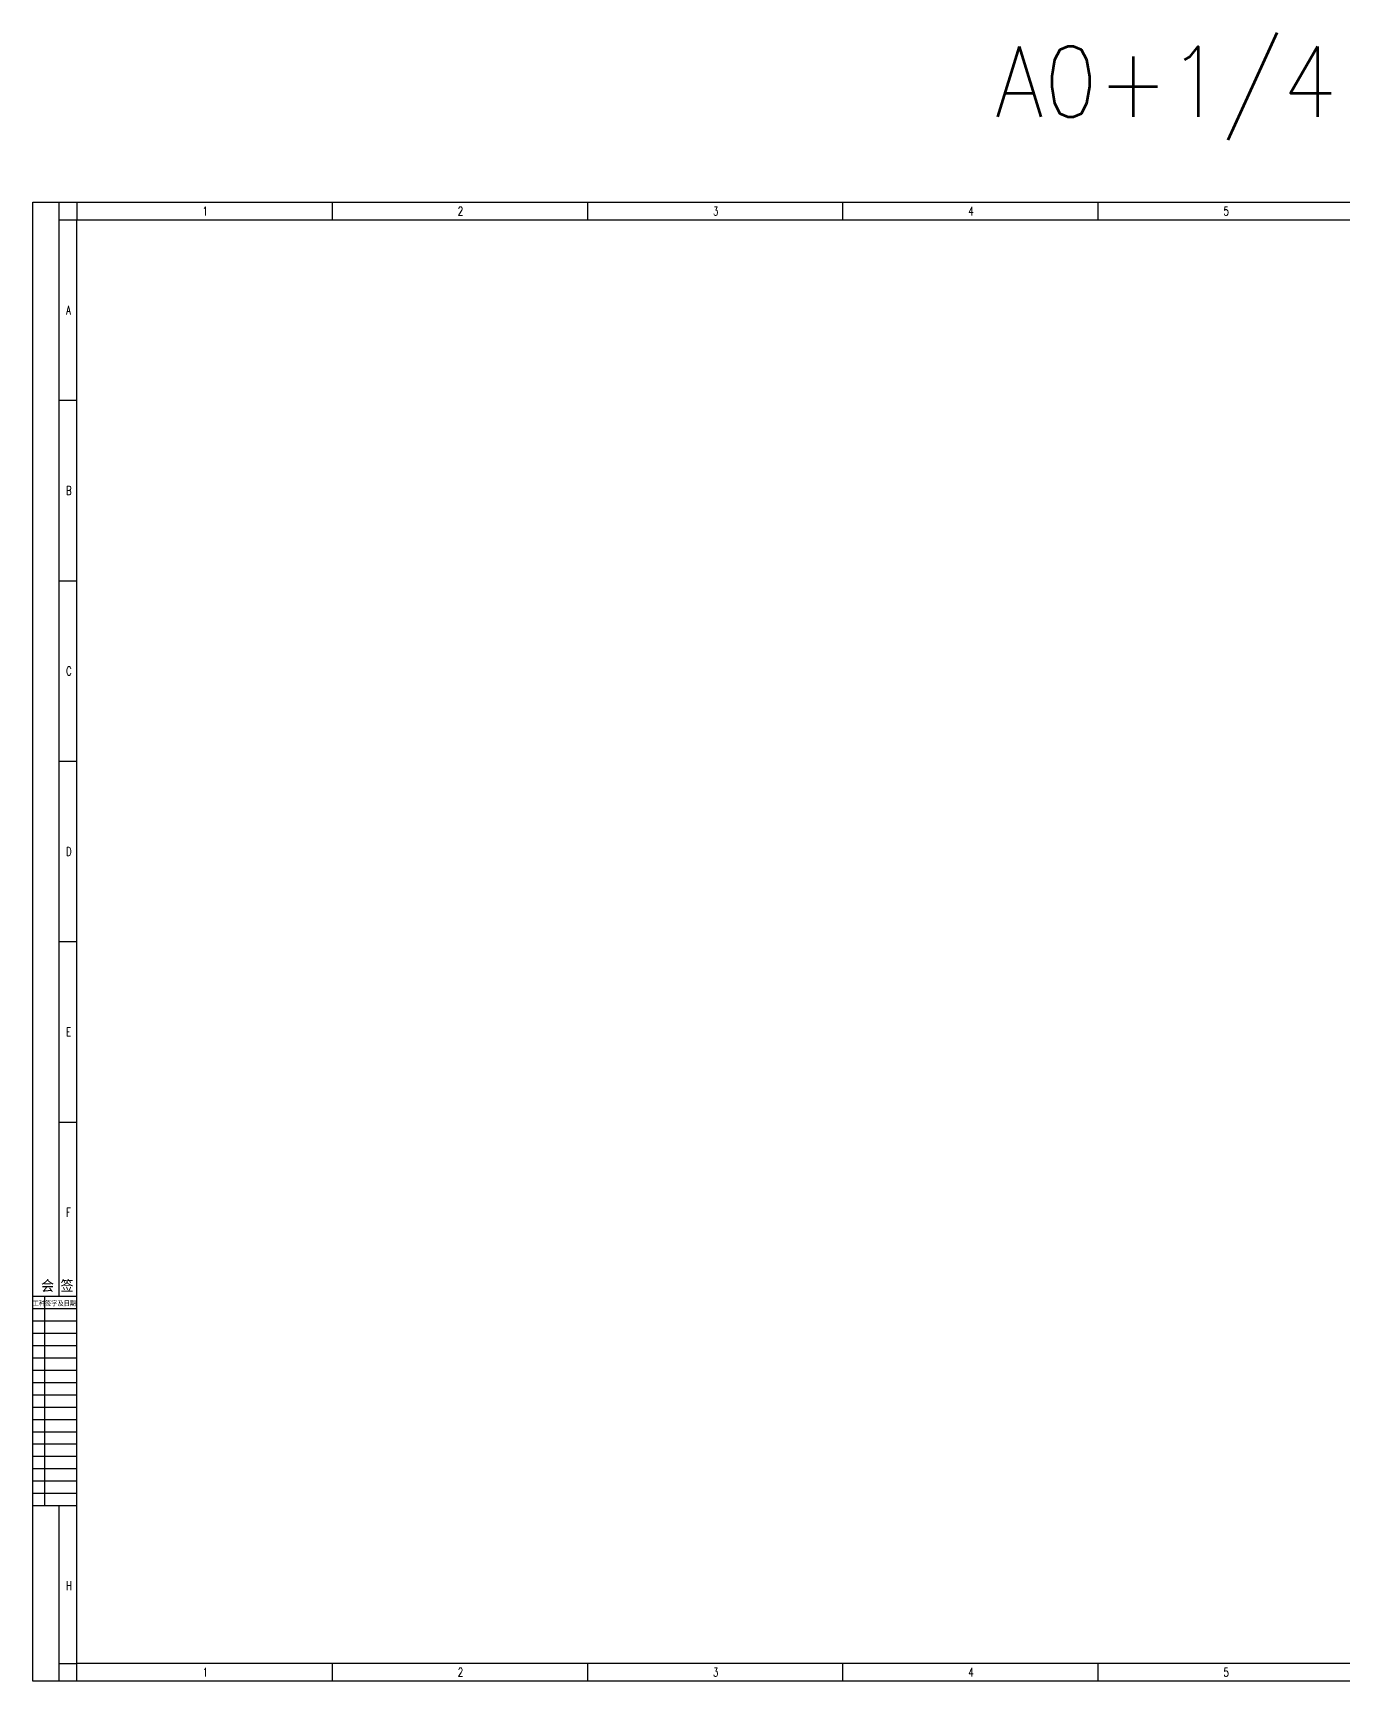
# Model space of a CAD drawing. Header units: inches. Extents: x 6 to 109360, y -14990 to 740552.
# Drawn here: x 6 to 751, y -3264 to -2326 of the extents above; entities that cross this region are included whole.
import ezdxf
from ezdxf.enums import TextEntityAlignment as Align

# ---------------------------------------------------------------- set-up
doc = ezdxf.new("R2010")
doc.units = ezdxf.units.IN
doc.header["$MEASUREMENT"] = 0
doc.styles.add('HZ', font='txt_____.ttf', dxfattribs={"width": 0.7, "bigfont": 'HZTXT'})

msp = doc.modelspace()

# ---------------------------------------------------------------- linework, layer by layer
at = {"color": 0}
for p, q in [((31.2398, -3045.14377), (6.2398, -3045.14377)), ((12.92276, -3164.14377), (12.92276, -3045.14377)), ((31.2398, -3052.14377), (6.2398, -3052.14377)), ((31.2398, -3059.14377), (6.2398, -3059.14377)), ((31.2398, -3066.14377), (6.2398, -3066.14377)), ((31.2398, -3073.14377), (6.2398, -3073.14377)), ((31.2398, -3080.14377), (6.2398, -3080.14377)), ((31.2398, -3087.14377), (6.2398, -3087.14377)), ((31.2398, -3094.14377), (6.2398, -3094.14377)), ((31.2398, -3101.14377), (6.2398, -3101.14377)), ((31.2398, -3108.14377), (6.2398, -3108.14377)), ((31.2398, -3115.14377), (6.2398, -3115.14377)), ((31.2398, -3122.14377), (6.2398, -3122.14377)), ((31.2398, -3129.14377), (6.2398, -3129.14377)), ((31.2398, -3136.14377), (6.2398, -3136.14377)), ((31.2398, -3143.14377), (6.2398, -3143.14377)), ((31.2398, -3150.14377), (6.2398, -3150.14377)), ((31.2398, -3157.14377), (6.2398, -3157.14377)), ((31.2398, -3164.14377), (6.2398, -3164.14377))]:
    msp.add_line(p, q, dxfattribs=at)
at = {"color": 4, "flags": 128}
for points in [[(6.2398, -3263.76962), (6.2398, -2422.76962)], [(6.2398, -2422.76962), (1493.2398, -2422.76962)], [(31.2398, -2422.76962), (31.2398, -2432.76962)], [(176.4398, -2422.76962), (176.4398, -2432.76962)], [(321.6398, -2422.76962), (321.6398, -2432.76962)], [(466.8398, -2422.76962), (466.8398, -2432.76962)], [(612.0398, -2422.76962), (612.0398, -2432.76962)], [(21.2398, -2432.76962), (31.2398, -2432.76962)], [(176.4398, -3253.76962), (176.4398, -3263.76962)], [(321.6398, -3253.76962), (321.6398, -3263.76962)], [(466.8398, -3253.76962), (466.8398, -3263.76962)], [(612.0398, -3253.76962), (612.0398, -3263.76962)], [(1493.2398, -3263.76962), (6.2398, -3263.76962)]]:
    msp.add_lwpolyline(points, dxfattribs=at)
at = {"color": 4}
msp.add_lwpolyline([(21.2398, -3045.14377), (21.2398, -2422.76962)], dxfattribs=at)
at = {"flags": 128}
for points in [[(21.2398, -2432.76962), (31.2398, -2432.76962)], [(21.2398, -2535.39462), (31.2398, -2535.39462)], [(21.2398, -2638.01962), (31.2398, -2638.01962)], [(21.2398, -2740.64462), (31.2398, -2740.64462)], [(21.2398, -2843.26962), (31.2398, -2843.26962)], [(21.2398, -2945.89462), (31.2398, -2945.89462)], [(21.2398, -3253.76962), (31.2398, -3253.76962)], [(31.2398, -3263.76962), (31.2398, -3253.76962)]]:
    msp.add_lwpolyline(points, dxfattribs=at)
msp.add_lwpolyline([(31.2398, -2432.76962), (1483.1598, -2432.76962), (1483.1598, -3253.76962), (31.2398, -3253.76962)], close=True)
msp.add_lwpolyline([(21.2398, -3263.76962), (21.2398, -3164.14377)])

# ---------------------------------------------------------------- texts
at = {"color": 0, "style": 'HZ', "width": 0.9}
for s, height, p in [('A0+1/4', 40, (650.61524, -2374.09129)), ('会 签  ', 6, (23.78189, -3041.93126)), ('工种签字及日期', 2.8, (18.45669, -3050.30461))]:
    msp.add_text(s, height=height, dxfattribs=at).set_placement(p, align=Align.CENTER)
at = {"color": 0, "style": 'HZ', "width": 0.7}
for s, p in [('1', (102.77441, -2430.26962)), ('2', (247.97441, -2430.26962)), ('3', (393.17441, -2430.26962)), ('4', (538.37441, -2430.26962)), ('5', (683.57441, -2430.26962)), ('A', (25.09425, -2486.5893)), ('B', (25.09425, -2589.2143)), ('C', (25.09425, -2691.8393)), ('D', (25.09425, -2794.4643)), ('E', (25.09425, -2897.0893)), ('F', (25.09425, -2999.7143)), ('H', (25.09425, -3212.03814)), ('1', (102.77441, -3261.26962)), ('2', (247.97441, -3261.26962)), ('3', (393.17441, -3261.26962)), ('4', (538.37441, -3261.26962)), ('5', (683.57441, -3261.26962))]:
    msp.add_text(s, height=5, dxfattribs=at).set_placement(p)

doc.saveas('drawing.dxf')
